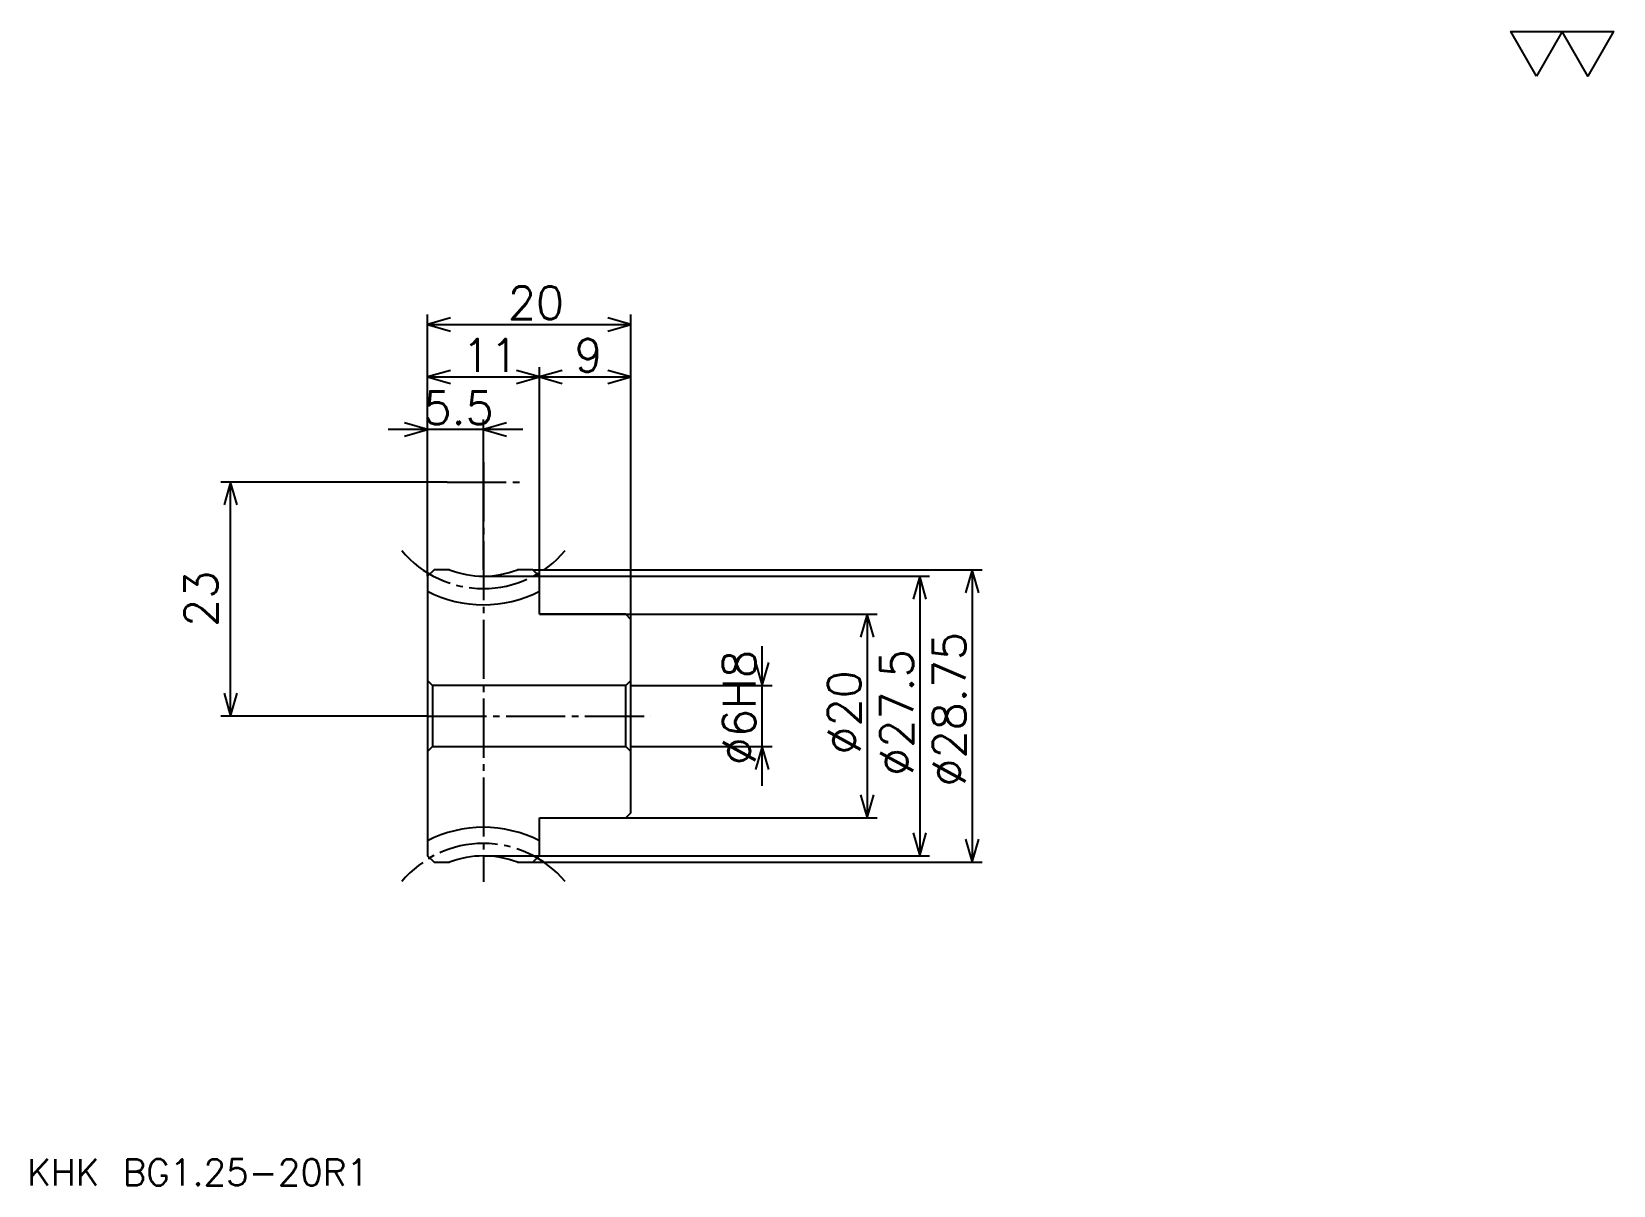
# Model space of a CAD drawing. Extents: x 7 to 162, y 7 to 120.
import ezdxf

# ---------------------------------------------------------------- set-up
doc = ezdxf.new("R2010")
doc.units = 0
doc.linetypes.add('DASHDOT', pattern=[7.741935, 5.806452, -0.645161, 0.645161, -0.645161])
doc.layers.get('0').update_dxf_attribs({"linetype": 'CONTINUOUS'})
doc.layers.add('DASHDOT', color=6, linetype='DASHDOT')
doc.styles.add('KANJI', font='TXT', dxfattribs={"bigfont": 'BIGFONT'})

msp = doc.modelspace()

# ---------------------------------------------------------------- linework, layer by layer
at = {"color": 5}
for p, q in [((45.80645, 67.600807), (45.80645, 92.677422)), ((65.80645, 67.600807), (65.80645, 92.677422)), ((45.80645, 91.709679), (65.80645, 91.709679)), ((56.80645, 67.600807), (56.80645, 87.516129)), ((45.80645, 86.548386), (56.80645, 86.548386)), ((56.80645, 86.548386), (65.80645, 86.548386)), ((55.177418, 81.3871), (41.935482, 81.3871)), ((51.30645, 67.600807), (51.30645, 82.354843)), ((47.741932, 76.225807), (25.483868, 76.225807)), ((26.451611, 53.225807), (26.451611, 76.225807)), ((45.80645, 66.955643), (45.80645, 67.600807)), ((51.30645, 66.975807), (65.80645, 66.975807)), ((56.161289, 67.600807), (65.80645, 67.600807)), ((56.80645, 66.955643), (56.80645, 67.600807)), ((65.80645, 67.600807), (100.322578, 67.600807)), ((65.80645, 62.725807), (65.80645, 67.600807)), ((65.80645, 66.975807), (95.161285, 66.975807)), ((94.193542, 66.975807), (94.193542, 39.475807)), ((99.354836, 67.600807), (99.354836, 38.850807)), ((56.80645, 63.225807), (65.80645, 63.225807)), ((65.80645, 63.225807), (90, 63.225807)), ((89.032257, 63.225807), (89.032257, 43.225807)), ((78.709671, 46.354839), (78.709671, 60.096775)), ((65.80645, 56.225807), (79.677414, 56.225807)), ((45.80645, 53.225807), (25.483868, 53.225807)), ((65.80645, 50.225807), (79.677414, 50.225807)), ((56.80645, 43.225807), (65.80645, 43.225807)), ((65.80645, 43.225807), (90, 43.225807)), ((51.30645, 39.475807), (65.80645, 39.475807)), ((65.80645, 39.475807), (95.161285, 39.475807)), ((56.161289, 38.850807), (65.80645, 38.850807)), ((65.80645, 38.850807), (100.322578, 38.850807))]:
    msp.add_line(p, q, dxfattribs=at)
at = {"color": 4}
for p, q in [((65.80645, 56.725807), (65.30645, 56.225807)), ((45.80645, 49.725807), (46.30645, 50.225807)), ((65.80645, 49.725807), (65.30645, 50.225807))]:
    msp.add_line(p, q, dxfattribs=at)
at = {"color": 7}
msp.add_lwpolyline([(154.838715, 116.129036), (152.322586, 120.490326), (162.3871, 120.490326), (159.870972, 116.129036), (157.354843, 120.490326), (154.838715, 116.129036)], dxfattribs=at)
at = {"color": 5}
for points in [[(48.064514, 92.354843), (45.80645, 91.709679), (48.064514, 91.064514)], [(63.548386, 91.064514), (65.80645, 91.709679), (63.548386, 92.354843)], [(48.064514, 87.193542), (45.80645, 86.548386), (48.064514, 85.903229)], [(54.548386, 85.903229), (56.80645, 86.548386), (54.548386, 87.193542)], [(59.064514, 87.193542), (56.80645, 86.548386), (59.064514, 85.903229)], [(63.548386, 85.903229), (65.80645, 86.548386), (63.548386, 87.193542)], [(43.548386, 80.741936), (45.80645, 81.3871), (43.548386, 82.032257)], [(53.564514, 82.032257), (51.30645, 81.3871), (53.564514, 80.741936)], [(27.096771, 73.967743), (26.451611, 76.225807), (25.80645, 73.967743)], [(94.838707, 64.717743), (94.193542, 66.975807), (93.548386, 64.717743)], [(100, 65.342743), (99.354836, 67.600807), (98.709671, 65.342743)], [(89.677414, 60.967743), (89.032257, 63.225807), (88.3871, 60.967743)], [(78.064514, 58.483871), (78.709671, 56.225807), (79.354836, 58.483871)], [(25.80645, 55.483871), (26.451611, 53.225807), (27.096771, 55.483871)], [(79.354836, 47.967743), (78.709671, 50.225807), (78.064514, 47.967743)], [(88.3871, 45.483871), (89.032257, 43.225807), (89.677414, 45.483871)], [(93.548386, 41.733871), (94.193542, 39.475807), (94.838707, 41.733871)], [(98.709671, 41.108871), (99.354836, 38.850807), (100, 41.108871)]]:
    msp.add_lwpolyline(points, dxfattribs=at)
at = {"color": 4}
for points in [[(47.964016, 67.600807), (46.451611, 67.600807), (45.80645, 66.955643), (45.80645, 49.725807)], [(56.80645, 63.225807), (56.80645, 66.955643), (56.161289, 67.600807), (54.648888, 67.600807)], [(56.80645, 43.225807), (65.30645, 43.225807), (65.80645, 43.725807), (65.80645, 62.725807), (65.30645, 63.225807), (56.80645, 63.225807)], [(45.80645, 56.725807), (46.30645, 56.225807), (46.30645, 50.225807), (65.30645, 50.225807), (65.30645, 56.225807), (46.30645, 56.225807)], [(45.80645, 49.725807), (45.80645, 39.495968), (46.451611, 38.850807), (47.964016, 38.850807)], [(54.648888, 38.850807), (56.161289, 38.850807), (56.80645, 39.495968), (56.80645, 43.225807)]]:
    msp.add_lwpolyline(points, dxfattribs=at)
for centre, radius, start, end in [((51.30645, 76.225807), 9.25, 248.81721776, 291.18278402), ((51.30645, 76.225807), 12.063, 242.87459166, 297.12540834), ((51.30645, 30.225807), 12.063, 62.87459166, 117.12540834), ((51.30645, 30.225807), 9.25, 68.81721598, 111.18278224)]:
    msp.add_arc(centre, radius, start, end, dxfattribs=at)
at = {"layer": 'DASHDOT', "color": 7}
for p, q in [((51.30645, 78.161293), (51.30645, 36.915321)), ((47.741932, 76.225807), (54.870964, 76.225807)), ((45.80645, 53.225807), (67.741936, 53.225807))]:
    msp.add_line(p, q, dxfattribs=at)
for centre, start, end in [((51.30645, 76.225807), 219.99999848, 320.00000152), ((51.30645, 30.225807), 39.99999848, 140.00000152)]:
    msp.add_arc(centre, 10.48, start, end, dxfattribs=at)

# ---------------------------------------------------------------- texts
at = {"color": 7, "style": 'KANJI'}
for s, height, p in [('20', 3.225806, (53.709675, 92.225807)), ('11', 3.225806, (49.209675, 87.064514)), ('9', 3.225806, (60.258064, 87.064514)), ('5.5', 3.225806, (45.411289, 81.903229)), ('KHK BG1.25-20R1', 2.580645, (6.451613, 7.096774))]:
    msp.add_text(s, height=height, dxfattribs=at).set_placement(p)
for s, p in [('23', (25.161287, 61.983871)), ('%%c28.75', (98.709671, 46.290321)), ('%%c6H8', (78.064514, 48.387096)), ('%%c27.5', (93.548386, 47.338711)), ('%%c20', (88.3871, 49.435486))]:
    msp.add_text(s, height=3.225806, rotation=90, dxfattribs=at).set_placement(p)

doc.saveas('drawing.dxf')
